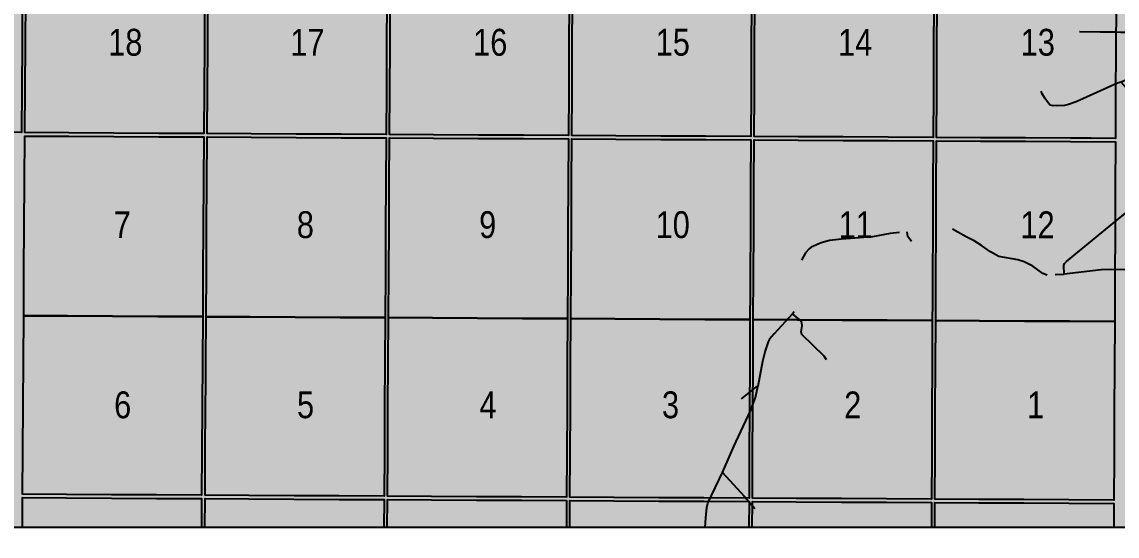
# Model space of a CAD drawing. Extents: x 403018 to 417191, y 6033193 to 6042673.
# Drawn here: x 413759.1 to 414085.4, y 6035963.2 to 6036116.4 of the extents above; entities that cross this region are included whole.
import ezdxf

# ---------------------------------------------------------------- set-up
doc = ezdxf.new("R2010")
doc.units = 0
doc.header["$LTSCALE"] = 5
doc.linetypes.add('DASHED2', pattern=[9.525, 6.35, -3.175])
doc.layers.add('Quarters', color=8, linetype='Continuous')
doc.layers.add('RoadSeg', color=57, linetype='DASHED2')
doc.layers.add('ROUTE-MAP-BACKGROUND-H', color=7, linetype='Continuous', true_color=0xf0ebff)
doc.styles.add('120', font='ARIALN.TTF', dxfattribs={"height": 13})

msp = doc.modelspace()

# ---------------------------------------------------------------- hatches: boundary and pattern name
at = {"layer": 'ROUTE-MAP-BACKGROUND-H'}
h = msp.add_hatch(color=256, dxfattribs=at)
h.dxf.hatch_style = 1
h.paths.add_polyline_path([(412923.423, 6037807.465), (416092.9, 6037807.465), (416092.9, 6035965.758), (412923.423, 6035965.758)])

# ---------------------------------------------------------------- linework, layer by layer
at = {"layer": 'Quarters'}
for points in [[(413759.061, 6036096.493), (413758.978, 6036083.439), (413745.566, 6036083.537), (413732.155, 6036083.634), (413718.743, 6036083.732), (413705.666, 6036083.827), (413705.754, 6036096.882), (413705.843, 6036110.271), (413705.933, 6036123.661), (413706.022, 6036137.05), (413719.094, 6036136.955), (413732.501, 6036136.857), (413745.908, 6036136.759), (413759.315, 6036136.66), (413759.23, 6036123.271), (413759.146, 6036109.882), (413759.061, 6036096.493)], [(413773.06, 6036083.364), (413759.982, 6036083.434), (413760.065, 6036096.488), (413760.15, 6036109.877), (413760.235, 6036123.266), (413760.319, 6036136.655), (413773.392, 6036136.586), (413786.799, 6036136.515), (413800.207, 6036136.444), (413813.614, 6036136.373), (413813.534, 6036122.984), (413813.454, 6036109.594), (413813.374, 6036096.205), (413813.296, 6036083.151), (413799.884, 6036083.222), (413786.472, 6036083.293), (413773.06, 6036083.364)], [(413827.377, 6036083.076), (413814.3, 6036083.146), (413814.378, 6036096.2), (413814.458, 6036109.589), (413814.538, 6036122.978), (413814.618, 6036136.367), (413827.69, 6036136.298), (413841.098, 6036136.227), (413854.505, 6036136.155), (413867.911, 6036136.084), (413867.836, 6036122.695), (413867.761, 6036109.306), (413867.685, 6036095.916), (413867.612, 6036082.862), (413854.2, 6036082.933), (413846.625, 6036082.973), (413840.789, 6036083.005), (413827.377, 6036083.076)], [(413881.693, 6036082.787), (413868.616, 6036082.856), (413868.69, 6036095.911), (413868.765, 6036109.3), (413868.84, 6036122.69), (413868.916, 6036136.079), (413881.988, 6036136.009), (413895.395, 6036135.938), (413908.802, 6036135.867), (413922.208, 6036135.796), (413922.138, 6036122.406), (413922.067, 6036109.016), (413921.996, 6036095.627), (413921.927, 6036082.572), (413908.516, 6036082.644), (413895.104, 6036082.715), (413881.693, 6036082.787)], [(413976.306, 6036095.337), (413976.242, 6036082.282), (413962.831, 6036082.354), (413949.419, 6036082.425), (413936.008, 6036082.497), (413922.932, 6036082.567), (413923.001, 6036095.621), (413923.071, 6036109.011), (413923.142, 6036122.401), (413923.213, 6036135.79), (413936.284, 6036135.721), (413949.691, 6036135.649), (413963.098, 6036135.578), (413976.505, 6036135.507), (413976.439, 6036122.117), (413976.372, 6036108.727), (413976.306, 6036095.337)], [(414030.617, 6036095.048), (414030.557, 6036081.993), (414017.145, 6036082.064), (414003.734, 6036082.135), (413990.322, 6036082.207), (413977.246, 6036082.277), (413977.311, 6036095.332), (413977.377, 6036108.722), (413977.443, 6036122.112), (413977.509, 6036135.501), (413990.581, 6036135.432), (414003.988, 6036135.361), (414017.395, 6036135.289), (414030.801, 6036135.218), (414030.74, 6036121.828), (414030.678, 6036108.438), (414030.617, 6036095.048)], [(414084.928, 6036094.763), (414084.873, 6036081.708), (414077.598, 6036081.746), (414071.461, 6036081.778), (414058.05, 6036081.849), (414044.638, 6036081.919), (414031.561, 6036081.987), (414031.621, 6036095.043), (414031.683, 6036108.433), (414031.744, 6036121.823), (414031.806, 6036135.213), (414044.878, 6036135.144), (414058.285, 6036135.074), (414071.692, 6036135.003), (414085.099, 6036134.933), (414085.042, 6036121.543), (414084.985, 6036108.153), (414084.928, 6036094.763)], [(413771.731, 6036028.809), (413759.637, 6036028.874), (413759.721, 6036042.263), (413759.806, 6036055.652), (413759.891, 6036069.041), (413759.976, 6036082.43), (413773.053, 6036082.36), (413786.466, 6036082.289), (413799.878, 6036082.218), (413813.29, 6036082.147), (413813.21, 6036068.758), (413813.13, 6036055.369), (413813.05, 6036041.98), (413812.97, 6036028.59), (413799.553, 6036028.662), (413786.136, 6036028.733), (413772.719, 6036028.804), (413771.731, 6036028.809)], [(413827.056, 6036028.516), (413813.974, 6036028.585), (413814.054, 6036041.974), (413814.134, 6036055.363), (413814.214, 6036068.752), (413814.294, 6036082.141), (413827.371, 6036082.072), (413840.783, 6036082.001), (413854.195, 6036081.929), (413867.606, 6036081.858), (413867.531, 6036068.468), (413867.456, 6036055.079), (413867.38, 6036041.69), (413867.305, 6036028.3), (413853.889, 6036028.372), (413840.473, 6036028.444), (413827.056, 6036028.516)], [(413881.39, 6036028.225), (413868.309, 6036028.295), (413868.385, 6036041.684), (413868.46, 6036055.074), (413868.535, 6036068.463), (413868.611, 6036081.852), (413881.687, 6036081.782), (413895.099, 6036081.711), (413908.51, 6036081.639), (413921.922, 6036081.568), (413921.851, 6036068.178), (413921.781, 6036054.789), (413921.71, 6036041.399), (413921.639, 6036028.009), (413908.223, 6036028.081), (413894.807, 6036028.153), (413881.39, 6036028.225)], [(413976.014, 6036036.198), (413975.972, 6036027.719), (413962.556, 6036027.79), (413949.14, 6036027.862), (413935.724, 6036027.934), (413922.643, 6036028.004), (413922.714, 6036041.394), (413922.785, 6036054.783), (413922.856, 6036068.173), (413922.926, 6036081.562), (413936.003, 6036081.493), (413949.414, 6036081.421), (413962.826, 6036081.349), (413976.237, 6036081.278), (413976.171, 6036067.888), (413976.105, 6036054.498), (413976.038, 6036041.108), (413976.014, 6036036.198)], [(414030.33, 6036032.703), (414030.306, 6036027.428), (414016.89, 6036027.5), (414003.474, 6036027.571), (413990.058, 6036027.643), (413976.977, 6036027.713), (413977.043, 6036041.103), (413977.109, 6036054.493), (413977.175, 6036067.883), (413977.241, 6036081.273), (413990.318, 6036081.203), (414003.729, 6036081.131), (414017.141, 6036081.06), (414030.552, 6036080.988), (414030.491, 6036067.598), (414030.429, 6036054.208), (414030.368, 6036040.818), (414030.33, 6036032.703)], [(414084.698, 6036040.534), (414084.641, 6036027.145), (414071.225, 6036027.215), (414057.809, 6036027.285), (414044.392, 6036027.355), (414031.31, 6036027.423), (414031.372, 6036040.813), (414031.433, 6036054.203), (414031.495, 6036067.593), (414031.556, 6036080.983), (414044.633, 6036080.915), (414058.045, 6036080.845), (414071.457, 6036080.774), (414084.869, 6036080.704), (414084.812, 6036067.314), (414084.755, 6036053.924), (414084.698, 6036040.534)], [(413772.384, 6035975.579), (413759.297, 6035975.649), (413759.38, 6035988.704), (413759.466, 6036002.094), (413759.551, 6036015.484), (413759.637, 6036028.874), (413771.731, 6036028.809), (413772.719, 6036028.804), (413786.136, 6036028.733), (413799.553, 6036028.662), (413812.97, 6036028.59), (413812.889, 6036015.201), (413812.808, 6036001.811), (413812.728, 6035988.42), (413812.649, 6035975.365), (413799.227, 6035975.437), (413785.806, 6035975.508), (413772.384, 6035975.579)], [(413826.74, 6035975.29), (413813.653, 6035975.36), (413813.732, 6035988.415), (413813.813, 6036001.805), (413813.852, 6036008.414), (413813.893, 6036015.195), (413813.974, 6036028.585), (413827.056, 6036028.516), (413840.473, 6036028.444), (413853.889, 6036028.372), (413867.305, 6036028.3), (413867.229, 6036014.91), (413867.153, 6036001.52), (413867.077, 6035988.13), (413867.003, 6035975.075), (413853.582, 6035975.147), (413840.161, 6035975.219), (413826.74, 6035975.29)], [(413881.094, 6035975), (413868.008, 6035975.07), (413868.082, 6035988.125), (413868.157, 6036001.515), (413868.233, 6036014.905), (413868.309, 6036028.295), (413881.39, 6036028.225), (413894.807, 6036028.153), (413908.223, 6036028.081), (413921.639, 6036028.009), (413921.568, 6036014.619), (413921.497, 6036001.23), (413921.426, 6035987.839), (413921.357, 6035974.784), (413907.936, 6035974.856), (413894.515, 6035974.928), (413881.094, 6035975)], [(413975.774, 6035987.548), (413975.709, 6035974.493), (413962.288, 6035974.565), (413948.868, 6035974.637), (413935.447, 6035974.709), (413922.361, 6035974.779), (413922.43, 6035987.834), (413922.501, 6036001.224), (413922.572, 6036014.614), (413922.643, 6036028.004), (413935.724, 6036027.934), (413949.14, 6036027.862), (413962.556, 6036027.79), (413975.972, 6036027.719), (413975.906, 6036014.329), (413975.84, 6036000.939), (413975.774, 6035987.548)], [(414030.122, 6035987.258), (414030.062, 6035974.203), (414016.641, 6035974.274), (414003.22, 6035974.346), (413989.799, 6035974.418), (413976.713, 6035974.488), (413976.778, 6035987.543), (413976.844, 6036000.933), (413976.91, 6036014.323), (413976.977, 6036027.713), (413990.058, 6036027.643), (414003.474, 6036027.571), (414016.89, 6036027.5), (414030.306, 6036027.428), (414030.245, 6036014.038), (414030.183, 6036000.648), (414030.122, 6035987.258)], [(414084.471, 6035986.975), (414084.416, 6035973.92), (414070.995, 6035973.99), (414057.574, 6035974.06), (414044.152, 6035974.13), (414031.066, 6035974.198), (414031.126, 6035987.253), (414031.187, 6036000.643), (414031.249, 6036014.033), (414031.31, 6036027.423), (414044.392, 6036027.355), (414057.809, 6036027.285), (414071.225, 6036027.215), (414084.641, 6036027.145), (414084.585, 6036013.755), (414084.528, 6036000.365), (414084.471, 6035986.975)]]:
    msp.add_lwpolyline(points, close=True, dxfattribs=at)
for points in [[(413759.234, 6035965.758), (413759.29, 6035974.645), (413772.377, 6035974.575), (413785.799, 6035974.504), (413799.221, 6035974.432), (413812.643, 6035974.361), (413812.591, 6035965.758)], [(413813.595, 6035965.758), (413813.647, 6035974.356), (413826.734, 6035974.286), (413840.155, 6035974.215), (413853.577, 6035974.143), (413866.998, 6035974.071), (413866.951, 6035965.758)], [(413867.955, 6035965.758), (413868.002, 6035974.066), (413881.088, 6035973.996), (413894.509, 6035973.924), (413907.93, 6035973.852), (413921.351, 6035973.78), (413921.309, 6035965.758)], [(413922.313, 6035965.758), (413922.356, 6035973.775), (413935.442, 6035973.705), (413948.862, 6035973.633), (413962.283, 6035973.561), (413975.704, 6035973.489), (413975.666, 6035965.758)], [(413976.67, 6035965.758), (413976.708, 6035973.484), (413989.794, 6035973.414), (414003.215, 6035973.342), (414016.636, 6035973.27), (414030.057, 6035973.199), (414030.023, 6035965.758)], [(414031.027, 6035965.758), (414031.061, 6035973.193), (414044.148, 6035973.125), (414057.569, 6035973.055), (414070.99, 6035972.986), (414084.411, 6035972.916), (414084.381, 6035965.758)]]:
    msp.add_lwpolyline(points, dxfattribs=at)
at = {"layer": 'RoadSeg', "flags": 128}
for points in [[(414066.941, 6036041.117), (414069.594, 6036041.274), (414069.461, 6036043.871), (414069.694, 6036044.404), (414070.293, 6036045.07), (414094.702, 6036065.05), (414097.466, 6036067.515), (414105.624, 6036073.675), (414106.024, 6036074.541), (414105.824, 6036075.173), (414105.225, 6036076.106), (414102.528, 6036079.503), (414093.304, 6036090.425), (414089.741, 6036094.92), (414086.61, 6036098.483), (414096.833, 6036102.912), (414097.4, 6036104.478), (414097.899, 6036105.71), (414097.899, 6036106.575), (414095.035, 6036114.934), (414094.669, 6036115.633), (414094.069, 6036115.1), (414093.57, 6036113.768), (414093.17, 6036113.402), (414092.504, 6036113.235), (414074.289, 6036113.568), (414073.49, 6036113.935), (414069.994, 6036118.097), (414073.49, 6036113.935), (414074.289, 6036113.568), (414092.504, 6036113.235), (414093.17, 6036113.402), (414093.57, 6036113.768), (414094.069, 6036115.1), (414094.669, 6036115.633), (414094.436, 6036117.931), (414095.202, 6036128.72), (414095.335, 6036132.716), (414095.668, 6036134.314), (414097.566, 6036138.577), (414095.668, 6036134.314), (414095.335, 6036132.716), (414095.202, 6036128.72), (414094.436, 6036117.931), (414094.669, 6036115.633), (414095.035, 6036114.934), (414097.899, 6036106.575), (414097.899, 6036105.71), (414097.4, 6036104.478), (414096.833, 6036102.912), (414105.691, 6036106.742), (414107.489, 6036107.208), (414109.787, 6036107.441), (414110.853, 6036108.207), (414111.652, 6036109.239), (414112.618, 6036110.072), (414115.648, 6036111.57), (414117.279, 6036111.937), (414121.076, 6036111.804), (414117.279, 6036111.937), (414115.648, 6036111.57), (414112.618, 6036110.072), (414111.652, 6036109.239), (414110.853, 6036108.207), (414109.787, 6036107.441), (414107.489, 6036107.208), (414105.691, 6036106.742), (414096.833, 6036102.912), (414086.61, 6036098.483), (414085.478, 6036098.184), (414073.19, 6036092.656), (414070.859, 6036091.79), (414069.694, 6036091.524), (414066.264, 6036091.39), (414065.465, 6036091.624), (414064.799, 6036092.29), (414063.8, 6036093.755), (414063.034, 6036094.954), (414062.767, 6036095.786)], [(414516.447, 6036031.85), (414512.917, 6036027.854), (414510.752, 6036026.156), (414484.878, 6036011.337), (414483.746, 6036010.905), (414482.181, 6036011.437), (414481.415, 6036011.271), (414480.982, 6036010.838), (414480.016, 6036009.073), (414478.818, 6036008.107), (414429.534, 6035980.002), (414427.203, 6035992.023), (414426.303, 6035993.522), (414424.472, 6035995.986), (414423.973, 6035997.218), (414424.006, 6035999.583), (414424.738, 6036002.58), (414424.905, 6036004.045), (414424.039, 6036009.606), (414423.073, 6036013.735), (414422.308, 6036014.368), (414420.776, 6036014.567), (414410.919, 6036015.134), (414408.122, 6036015.433), (414410.919, 6036015.134), (414420.776, 6036014.567), (414422.308, 6036014.368), (414423.073, 6036013.735), (414424.039, 6036009.606), (414424.905, 6036004.045), (414424.738, 6036002.58), (414424.006, 6035999.583), (414423.973, 6035997.218), (414424.472, 6035995.986), (414426.303, 6035993.522), (414427.203, 6035992.023), (414429.534, 6035980.002), (414407.889, 6035967.615), (414404.992, 6035971.344), (414404.192, 6035972.077), (414403.227, 6035973.608), (414396.866, 6035981.567), (414396.6, 6035982.133), (414396.633, 6035982.333), (414396.999, 6035982.566), (414396.633, 6035982.333), (414396.6, 6035982.133), (414396.866, 6035981.567), (414403.227, 6035973.608), (414404.192, 6035972.077), (414404.992, 6035971.344), (414407.889, 6035967.615), (414400.396, 6035963.385), (414398.998, 6035963.185), (414395.301, 6035963.918), (414360.136, 6035969.38), (414358.671, 6035969.213), (414348.481, 6035966.549), (414347.815, 6035966.382), (414340.489, 6035964.484), (414336.46, 6035963.818), (414333.996, 6035963.685), (414329.567, 6035963.852), (414313.217, 6035965.25), (414282.048, 6035968.447), (414272.091, 6035968.78), (414245.917, 6035968.713), (414244.985, 6035968.88), (414244.486, 6035969.146), (414243.154, 6035969.912), (414242.121, 6035970.278), (414244.319, 6035978.504), (414244.685, 6035983.166), (414244.885, 6036012.17), (414244.885, 6036045.936), (414245.018, 6036049.433), (414242.454, 6036043.106), (414241.655, 6036041.507), (414240.856, 6036040.342), (414240.057, 6036039.509), (414238.924, 6036038.943), (414237.825, 6036038.177), (414235.794, 6036036.046), (414232.897, 6036033.349), (414232.264, 6036033.016), (414231.265, 6036032.183), (414229.9, 6036031.384), (414228.402, 6036030.751), (414227.27, 6036030.685), (414226.87, 6036030.452), (414225.704, 6036030.352), (414211.885, 6036031.65), (414213.949, 6036035.813), (414214.216, 6036037.245), (414214.116, 6036038.71), (414212.318, 6036040.308), (414211.951, 6036040.741), (414211.685, 6036041.407), (414215.215, 6036058.857), (414215.681, 6036061.787), (414228.668, 6036061.82), (414231.332, 6036061.72), (414232.664, 6036061.454), (414231.332, 6036061.72), (414228.668, 6036061.82), (414215.681, 6036061.787), (414216.047, 6036063.119), (414216.047, 6036064.085), (414215.015, 6036066.449), (414214.216, 6036067.614), (414212.051, 6036071.777), (414208.122, 6036078.603), (414204.925, 6036083.765), (414202.494, 6036088.16), (414202.561, 6036088.76), (414203.527, 6036090.824), (414203.56, 6036091.424), (414202.727, 6036091.624), (414202.195, 6036092.09), (414201.662, 6036093.855), (414201.196, 6036094.155), (414196.733, 6036095.42), (414190.04, 6036096.885), (414188.475, 6036096.885), (414186.643, 6036096.153), (414182.947, 6036093.355), (414186.643, 6036096.153), (414188.475, 6036096.885), (414190.04, 6036096.885), (414196.733, 6036095.42), (414201.196, 6036094.155), (414201.662, 6036093.855), (414202.195, 6036092.09), (414202.727, 6036091.624), (414203.56, 6036091.424), (414203.527, 6036090.824), (414202.561, 6036088.76), (414202.494, 6036088.16), (414204.925, 6036083.765), (414208.122, 6036078.603), (414212.051, 6036071.777), (414214.216, 6036067.614), (414215.015, 6036066.449), (414216.047, 6036064.085), (414216.047, 6036063.119), (414215.681, 6036061.787), (414215.215, 6036058.857), (414211.685, 6036041.407), (414211.951, 6036040.741), (414212.318, 6036040.308), (414214.116, 6036038.71), (414214.216, 6036037.245), (414213.949, 6036035.813), (414211.885, 6036031.65), (414181.715, 6036035.347), (414180.316, 6036035.613), (414175.255, 6036037.911), (414174.256, 6036038.244), (414172.424, 6036038.543), (414167.463, 6036038.743), (414164.266, 6036038.077), (414161.935, 6036037.777), (414159.437, 6036037.877), (414156.673, 6036038.277), (414156.707, 6036038.743), (414157.473, 6036039.642), (414160.736, 6036042.606), (414161.036, 6036043.039), (414161.136, 6036043.638), (414161.435, 6036055.826), (414159.67, 6036067.281), (414161.435, 6036055.826), (414161.136, 6036043.638), (414161.036, 6036043.039), (414160.736, 6036042.606), (414157.473, 6036039.642), (414156.707, 6036038.743), (414156.673, 6036038.277), (414131.898, 6036041.108), (414124.206, 6036042.14), (414119.244, 6036043.072), (414116.414, 6036043.139), (414111.619, 6036042.906), (414106.59, 6036042.606), (414103.56, 6036041.707), (414101.728, 6036041.673), (414096.8, 6036042.273), (414083.28, 6036042.639), (414080.583, 6036042.506), (414069.594, 6036041.274), (414069.461, 6036043.871), (414069.694, 6036044.404), (414070.293, 6036045.07), (414094.702, 6036065.05), (414097.466, 6036067.515), (414105.624, 6036073.675), (414106.024, 6036074.541), (414105.824, 6036075.173), (414105.225, 6036076.106), (414102.528, 6036079.503), (414093.304, 6036090.425), (414089.741, 6036094.92), (414086.61, 6036098.483), (414085.478, 6036098.184), (414073.19, 6036092.656), (414070.859, 6036091.79), (414069.694, 6036091.524), (414067.161, 6036091.425)], [(414064.532, 6036040.974), (414063.267, 6036041.474), (414060.303, 6036043.639), (414057.639, 6036044.937), (414055.741, 6036045.57), (414050.113, 6036046.535), (414047.649, 6036047.867), (414044.985, 6036049.832), (414042.787, 6036051.231), (414040.39, 6036052.396), (414036.127, 6036054.827), (414034.163, 6036054.96), (414022.774, 6036053.895), (414017.779, 6036053.395), (414012.518, 6036052.43), (414003.26, 6036051.697), (413999.664, 6036051.264), (413997.166, 6036050.598), (413994.203, 6036049.266), (413993.603, 6036048.833), (413992.538, 6036047.568), (413991.306, 6036045.27), (413991.006, 6036042.573), (413991.139, 6036036.446), (413991.006, 6036033.615), (413990.406, 6036031.784), (413988.675, 6036029.386), (413983.18, 6036023.492), (413981.849, 6036021.86), (413981.416, 6036021.061), (413980.517, 6036018.364), (413979.75, 6036015.267), (413978.319, 6036007.807), (413977.886, 6036007.708), (413972.724, 6036003.512), (413971.525, 6036003.145), (413968.295, 6036003.179), (413967.796, 6036002.979), (413965.998, 6036001.248)], [(414024.073, 6036051.031), (414023.041, 6036052.496), (414022.774, 6036053.895)], [(413998.831, 6036015.733), (413998.099, 6036016.765), (413991.472, 6036023.259), (413991.239, 6036024.091), (413991.539, 6036025.856), (413991.439, 6036026.722), (413990.839, 6036027.621), (413988.675, 6036029.386)], [(413967.829, 6035982.1), (413971.192, 6035989.859), (413976.187, 6036000.548), (413977.619, 6036004.544), (413978.319, 6036007.807)], [(413962.606, 6035965.758), (413962.834, 6035968.68), (413963.167, 6035971.71), (413963.467, 6035973.042), (413967.829, 6035982.1), (413974.256, 6035975.107), (413978.685, 6035969.912), (413982.41, 6035965.758)]]:
    msp.add_lwpolyline(points, dxfattribs=at)
at = {"layer": 'ROUTE-MAP-BACKGROUND-H'}
msp.add_lwpolyline([(412923.423, 6037807.465), (416092.9, 6037807.465), (416092.9, 6035965.758), (412923.423, 6035965.758)], close=True, dxfattribs=at)

# ---------------------------------------------------------------- texts
at = {"layer": 'RoadSeg', "style": '120'}
for s, height, p in [('18', 8.0041, (413784.813, 6036106.368)), ('17', 8.0041, (413839.044, 6036106.348)), ('16', 8.0041, (413893.518, 6036106.359)), ('15', 8.0041, (413947.904, 6036106.383)), ('14', 8.0041, (414002.229, 6036106.348)), ('13', 8.0041, (414056.638, 6036106.368)), ('7', 8.004, (413786.437, 6036051.985)), ('8', 8.004, (413840.999, 6036052.004)), ('9', 8.004, (413895.313, 6036052.013)), ('10', 8.0041, (413947.878, 6036052.004)), ('11', 8.0041, (414002.382, 6036051.985)), ('12', 8.0041, (414056.561, 6036051.969)), ('6', 8.004, (413786.583, 6035998.303)), ('5', 8.004, (413841.046, 6035998.327)), ('4', 8.004, (413895.408, 6035998.292)), ('3', 8.004, (413949.773, 6035998.312)), ('2', 8.004, (414004.037, 6035998.277)), ('1', 8.004, (414058.541, 6035998.292))]:
    msp.add_text(s, height=height, dxfattribs=at).set_placement(p)

doc.saveas('drawing.dxf')
